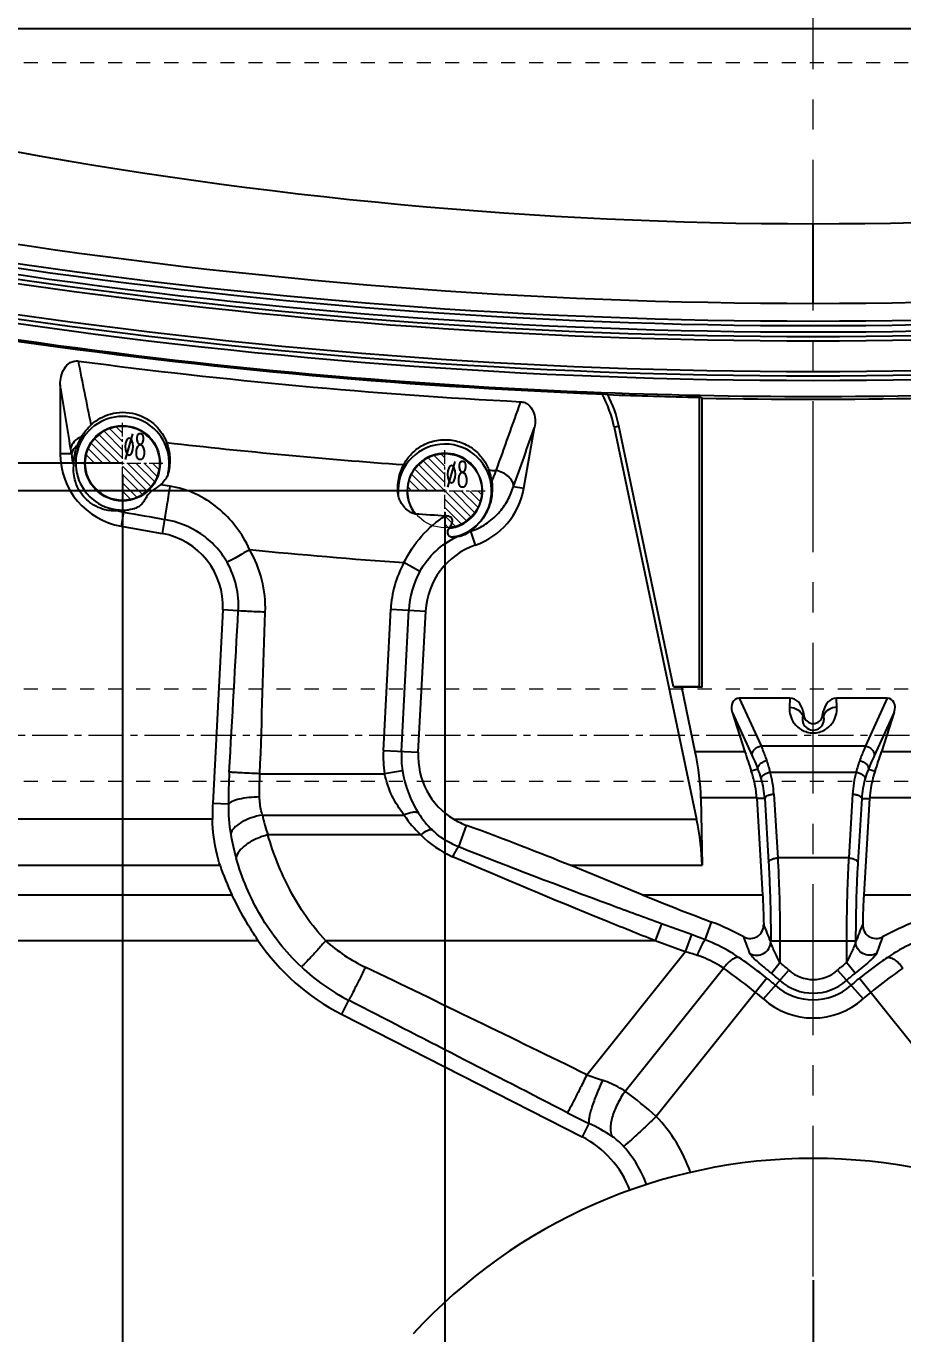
# Model space of a CAD drawing. Header units: millimetres. Extents: x -569 to 1807, y -7664 to 1724.
# Drawn here: x 197.8 to 293, y -2609.9 to -2468 of the extents above; entities that cross this region are included whole.
import ezdxf
from ezdxf.enums import TextEntityAlignment as Align

# ---------------------------------------------------------------- set-up
doc = ezdxf.new("R2010")
doc.units = ezdxf.units.MM
doc.header["$LTSCALE"] = 16.335
doc.header["$PDMODE"] = 3
doc.header["$PDSIZE"] = 0.3125
doc.linetypes.add('CENTER', pattern=[0.6, 0.375, -0.075, 0.075, -0.075])
doc.linetypes.add('HIDDEN', pattern=[0.2, 0.1, -0.1])
doc.layers.get('0').update_dxf_attribs({"linetype": 'CONTINUOUS'})
doc.layers.get('Defpoints').update_dxf_attribs({"linetype": 'CONTINUOUS'})
for name, color, linetype, lineweight in [('center', 1, 'CENTER', 9), ('cool', 153, 'HIDDEN', 9), ('epin', 13, 'CONTINUOUS', 9)]:
    doc.layers.add(name, color=color, linetype=linetype, lineweight=lineweight)
doc.layers.add('dim', color=3, linetype='CONTINUOUS')
doc.styles.get("Standard").update_dxf_attribs({"font": 'txt', "width": 0.8})
doc.styles.add('TXT05', font='txt.shx', dxfattribs={"width": 0.5, "bigfont": 'gbcbig.shx'})
doc.dimstyles.new('副本 ISO-25-1', dxfattribs={"dimtxt": 10, "dimasz": 10, "dimexe": 0, "dimexo": 0, "dimgap": 0, "dimtad": 1, "dimtxsty": 'Standard', "dimcen": 0, "dimclrd": 6, "dimclre": 6, "dimclrt": 4, "dimazin": 0, "dimtfac": 1, "dimtofl": 0, "dimtmove": 0, "dimatfit": 3, "dimfxl": 0, "dimarcsym": 0})

# ---------------------------------------------------------------- blocks, each defined once
blk = doc.blocks.new('7')
at = {"layer": 'cool', "ltscale": 0.932966}
for p, q in [((72.6, -1087.21), (493.94, -1087.21)), ((72.6, -1097.21), (493.94, -1097.21))]:
    blk.add_line(p, q, dxfattribs=at)
at = {"layer": 'cool', "color": 1, "linetype": 'CENTER', "ltscale": 0.621977}
blk.add_line((58.27, -1092.21), (508.27, -1092.21), dxfattribs=at)
blk = doc.blocks.new('epin_ejp_8')
at = {"layer": 'epin'}
h = blk.add_hatch(dxfattribs=at)
h.set_pattern_fill('_ANSI31', color=123, scale=0.2, angle=90, style=0)
h.set_pattern_definition([(135, (-263.1036, 1313.3417), (-0.4490128, -0.4490128), [])])
h.paths.add_polyline_path([(0, 4, 0.414214), (-4, 0), (0, 0)])
h.paths.add_polyline_path([(4, 0), (0, 0), (0, -4, 0.414214)])
at = {"layer": 'epin', "color": 1, "linetype": 'CENTER', "ltscale": 0.248791}
for p, q in [((0, -4.4), (0, 4.4)), ((-4.4, 0), (4.4, 0))]:
    blk.add_line(p, q, dxfattribs=at)
at = {"layer": 'epin'}
blk.add_circle((0, 0), 4, dxfattribs=at)
at = {"layer": 'epin', "color": 6, "style": 'TXT05', "width": 0.5}
blk.add_text('%%c8', height=2.8, dxfattribs=at).set_placement((1.33, 1.8), align=Align.MIDDLE)
blk = doc.blocks.new('12')
at = {"layer": 'epin'}
for p in [(-2676.62, 2094.9), (-2641.62, 2091.9)]:
    blk.add_blockref('epin_ejp_8', p, dxfattribs=at)
blk = doc.blocks.new('*D338')
at = {"layer": 'Defpoints', "color": 0}
for p in [(283.27, -2394.91), (431.72, -2482.91), (512.47, -2482.91)]:
    blk.add_point(p, dxfattribs=at)
at = {"layer": 'dim', "color": 6, "lineweight": -2}
blk.add_line((431.72, -2482.91), (519.13, -2482.91), dxfattribs=at)
at = {"layer": 'dim', "color": 4, "insert": (515.8, -2480.41), "char_height": 5, "attachment_point": 5}
blk.add_mtext('88', dxfattribs=at)
blk = doc.blocks.new('*D339')
at = {"layer": 'Defpoints', "color": 0}
for p in [(283.27, -2394.91), (399.24, -2504.91), (512.47, -2504.91)]:
    blk.add_point(p, dxfattribs=at)
at = {"layer": 'dim', "color": 6, "lineweight": -2}
blk.add_line((399.24, -2504.91), (519.8, -2504.91), dxfattribs=at)
at = {"layer": 'dim', "color": 4, "insert": (516.13, -2502.41), "char_height": 5, "attachment_point": 5}
blk.add_mtext('110', dxfattribs=at)
blk = doc.blocks.new('*D340')
at = {"layer": 'Defpoints', "color": 0}
for p in [(283.27, -2394.91), (323.27, -2518.41), (512.47, -2525)]:
    blk.add_point(p, dxfattribs=at)
at = {"layer": 'dim', "color": 6, "lineweight": -2}
for p, q in [((323.27, -2518.41), (504.47, -2518.41)), ((504.47, -2518.41), (508.47, -2525)), ((508.47, -2525), (527.8, -2525))]:
    blk.add_line(p, q, dxfattribs=at)
at = {"layer": 'dim', "color": 4, "insert": (520.13, -2522.09), "char_height": 5, "attachment_point": 5}
blk.add_mtext('123,5', dxfattribs=at)
blk = doc.blocks.new('*D341')
at = {"layer": 'Defpoints', "color": 0}
for p in [(283.27, -2394.91), (358.27, -2515.41), (512.47, -2515.41)]:
    blk.add_point(p, dxfattribs=at)
at = {"layer": 'dim', "color": 6, "lineweight": -2}
blk.add_line((358.27, -2515.41), (527.13, -2515.41), dxfattribs=at)
at = {"layer": 'dim', "color": 4, "insert": (519.8, -2512.5), "char_height": 5, "attachment_point": 5}
blk.add_mtext('120,5', dxfattribs=at)
blk = doc.blocks.new('*D342')
at = {"layer": 'Defpoints', "color": 0}
for p in [(283.27, -2394.91), (446.14, -2544.91), (512.47, -2544.91)]:
    blk.add_point(p, dxfattribs=at)
at = {"layer": 'dim', "color": 6, "lineweight": -2}
blk.add_line((446.14, -2544.91), (521.13, -2544.91), dxfattribs=at)
at = {"layer": 'dim', "color": 4, "insert": (516.8, -2542.41), "char_height": 5, "attachment_point": 5}
blk.add_mtext('150', dxfattribs=at)
blk = doc.blocks.new('*D343')
at = {"layer": 'Defpoints', "color": 0}
for p in [(283.27, -2394.91), (467.07, -2584.91, 0), (512.47, -2584.91)]:
    blk.add_point(p, dxfattribs=at)
at = {"layer": 'dim', "color": 6, "lineweight": -2}
blk.add_line((467.07, -2584.91), (521.13, -2584.91), dxfattribs=at)
at = {"layer": 'dim', "color": 4, "insert": (516.8, -2582.41), "char_height": 5, "attachment_point": 5}
blk.add_mtext('190', dxfattribs=at)
blk = doc.blocks.new('*D344')
at = {"layer": 'Defpoints', "color": 0}
for p in [(283.27, -2394.91), (283.27, -2604.08), (283.27, -2616.15)]:
    blk.add_point(p, dxfattribs=at)
at = {"layer": 'dim', "color": 6, "lineweight": -2}
blk.add_line((283.27, -2604.08), (283.27, -2618.15), dxfattribs=at)
at = {"layer": 'dim', "color": 4, "insert": (280.77, -2617.15), "char_height": 5, "attachment_point": 5, "rotation": 90}
blk.add_mtext('0', dxfattribs=at)
blk = doc.blocks.new('*D345')
at = {"layer": 'Defpoints', "color": 0}
for p in [(283.27, -2394.91), (323.27, -2520.74), (323.27, -2616.15)]:
    blk.add_point(p, dxfattribs=at)
at = {"layer": 'dim', "color": 6, "lineweight": -2}
blk.add_line((323.27, -2520.74), (323.27, -2622.15), dxfattribs=at)
at = {"layer": 'dim', "color": 4, "insert": (320.77, -2619.15), "char_height": 5, "attachment_point": 5, "rotation": 90}
blk.add_mtext('40', dxfattribs=at)
blk = doc.blocks.new('*D346')
at = {"layer": 'Defpoints', "color": 0}
for p in [(283.27, -2394.91), (358.27, -2516.61), (358.27, -2616.15)]:
    blk.add_point(p, dxfattribs=at)
at = {"layer": 'dim', "color": 6, "lineweight": -2}
blk.add_line((358.27, -2516.61), (358.27, -2622.82), dxfattribs=at)
at = {"layer": 'dim', "color": 4, "insert": (355.77, -2619.48), "char_height": 5, "attachment_point": 5, "rotation": 90}
blk.add_mtext('75', dxfattribs=at)
blk = doc.blocks.new('*D347')
at = {"layer": 'Defpoints', "color": 0}
for p in [(283.27, -2394.91), (401.27, -2505.75), (401.27, -2616.15)]:
    blk.add_point(p, dxfattribs=at)
at = {"layer": 'dim', "color": 6, "lineweight": -2}
blk.add_line((401.27, -2505.75), (401.27, -2624.15), dxfattribs=at)
at = {"layer": 'dim', "color": 4, "insert": (398.77, -2620.15), "char_height": 5, "attachment_point": 5, "rotation": 90}
blk.add_mtext('118', dxfattribs=at)
blk = doc.blocks.new('*D348')
at = {"layer": 'Defpoints', "color": 0}
for p in [(283.27, -2394.91), (430.27, -2485.43), (430.27, -2616.15)]:
    blk.add_point(p, dxfattribs=at)
at = {"layer": 'dim', "color": 6, "lineweight": -2}
blk.add_line((430.27, -2485.43), (430.27, -2625.48), dxfattribs=at)
at = {"layer": 'dim', "color": 4, "insert": (427.77, -2620.82), "char_height": 5, "attachment_point": 5, "rotation": 90}
blk.add_mtext('147', dxfattribs=at)
blk = doc.blocks.new('*D349')
at = {"layer": 'Defpoints', "color": 0}
for p in [(283.27, -2394.91), (453.27, -2421.31), (453.27, -2616.15)]:
    blk.add_point(p, dxfattribs=at)
at = {"layer": 'dim', "color": 6, "lineweight": -2}
blk.add_line((453.27, -2421.31), (453.27, -2624.82), dxfattribs=at)
at = {"layer": 'dim', "color": 4, "insert": (450.77, -2620.48), "char_height": 5, "attachment_point": 5, "rotation": 90}
blk.add_mtext('170', dxfattribs=at)
blk = doc.blocks.new('*D350')
at = {"layer": 'Defpoints', "color": 0}
for p in [(283.27, -2394.91), (448.27, -2455.31), (443.83, -2616.15)]:
    blk.add_point(p, dxfattribs=at)
at = {"layer": 'dim', "color": 6, "lineweight": -2}
for p, q in [((448.27, -2455.31), (448.27, -2608.15)), ((448.27, -2608.15), (443.83, -2612.15)), ((443.83, -2612.15), (443.83, -2625.48))]:
    blk.add_line(p, q, dxfattribs=at)
at = {"layer": 'dim', "color": 4, "insert": (441.33, -2620.82), "char_height": 5, "attachment_point": 5, "rotation": 90}
blk.add_mtext('165', dxfattribs=at)
blk = doc.blocks.new('*D351')
at = {"layer": 'Defpoints', "color": 0}
for p in [(283.27, -2394.91), (458.27, -2580.02, 0), (465.39, -2616.15)]:
    blk.add_point(p, dxfattribs=at)
at = {"layer": 'dim', "color": 6, "lineweight": -2}
for p, q in [((458.27, -2580.02), (458.27, -2608.15)), ((458.27, -2608.15), (465.39, -2612.15)), ((465.39, -2612.15), (465.39, -2625.48))]:
    blk.add_line(p, q, dxfattribs=at)
at = {"layer": 'dim', "color": 4, "insert": (462.89, -2620.82), "char_height": 5, "attachment_point": 5, "rotation": 90}
blk.add_mtext('175', dxfattribs=at)
blk = doc.blocks.new('*D373')
at = {"layer": 'Defpoints', "color": 0}
for p in [(283.27, -2394.91), (54.07, -2482.91), (134.81, -2482.91)]:
    blk.add_point(p, dxfattribs=at)
at = {"layer": 'dim', "color": 6, "lineweight": -2}
blk.add_line((134.81, -2482.91), (47.4, -2482.91), dxfattribs=at)
at = {"layer": 'dim', "color": 4, "insert": (50.73, -2480.41), "char_height": 5, "attachment_point": 5}
blk.add_mtext('88', dxfattribs=at)
blk = doc.blocks.new('*D374')
at = {"layer": 'Defpoints', "color": 0}
for p in [(283.27, -2394.91), (54.07, -2504.91), (167.29, -2504.91)]:
    blk.add_point(p, dxfattribs=at)
at = {"layer": 'dim', "color": 6, "lineweight": -2}
blk.add_line((167.29, -2504.91), (46.73, -2504.91), dxfattribs=at)
at = {"layer": 'dim', "color": 4, "insert": (50.4, -2502.41), "char_height": 5, "attachment_point": 5}
blk.add_mtext('110', dxfattribs=at)
blk = doc.blocks.new('*D375')
at = {"layer": 'Defpoints', "color": 0}
for p in [(283.27, -2394.91), (243.27, -2518.41), (54.07, -2525)]:
    blk.add_point(p, dxfattribs=at)
at = {"layer": 'dim', "color": 6, "lineweight": -2}
for p, q in [((62.07, -2518.41), (58.07, -2525)), ((243.27, -2518.41), (62.07, -2518.41)), ((58.07, -2525), (38.73, -2525))]:
    blk.add_line(p, q, dxfattribs=at)
at = {"layer": 'dim', "color": 4, "insert": (46.4, -2522.09), "char_height": 5, "attachment_point": 5}
blk.add_mtext('123,5', dxfattribs=at)
blk = doc.blocks.new('*D376')
at = {"layer": 'Defpoints', "color": 0}
for p in [(283.27, -2394.91), (54.07, -2515.41), (208.27, -2515.41)]:
    blk.add_point(p, dxfattribs=at)
at = {"layer": 'dim', "color": 6, "lineweight": -2}
blk.add_line((208.27, -2515.41), (39.4, -2515.41), dxfattribs=at)
at = {"layer": 'dim', "color": 4, "insert": (46.73, -2512.5), "char_height": 5, "attachment_point": 5}
blk.add_mtext('120,5', dxfattribs=at)
blk = doc.blocks.new('*D377')
at = {"layer": 'Defpoints', "color": 0}
for p in [(283.27, -2394.91), (54.07, -2544.91), (120.4, -2544.91)]:
    blk.add_point(p, dxfattribs=at)
at = {"layer": 'dim', "color": 6, "lineweight": -2}
blk.add_line((120.4, -2544.91), (45.4, -2544.91), dxfattribs=at)
at = {"layer": 'dim', "color": 4, "insert": (49.73, -2542.41), "char_height": 5, "attachment_point": 5}
blk.add_mtext('150', dxfattribs=at)
blk = doc.blocks.new('*D378')
at = {"layer": 'Defpoints', "color": 0}
for p in [(283.27, -2394.91), (54.07, -2584.91), (99.47, -2584.91, 0)]:
    blk.add_point(p, dxfattribs=at)
at = {"layer": 'dim', "color": 6, "lineweight": -2}
blk.add_line((99.47, -2584.91), (45.4, -2584.91), dxfattribs=at)
at = {"layer": 'dim', "color": 4, "insert": (49.73, -2582.41), "char_height": 5, "attachment_point": 5}
blk.add_mtext('190', dxfattribs=at)
blk = doc.blocks.new('*D361')
at = {"layer": 'Defpoints', "color": 0}
for p in [(283.27, -2394.91), (243.27, -2520.74), (243.27, -2616.15)]:
    blk.add_point(p, dxfattribs=at)
at = {"layer": 'dim', "color": 6, "lineweight": -2}
blk.add_line((243.27, -2520.74), (243.27, -2622.15), dxfattribs=at)
at = {"layer": 'dim', "color": 4, "insert": (240.77, -2619.15), "char_height": 5, "attachment_point": 5, "rotation": 90}
blk.add_mtext('40', dxfattribs=at)
blk = doc.blocks.new('*D362')
at = {"layer": 'Defpoints', "color": 0}
for p in [(283.27, -2394.91), (208.27, -2516.61), (208.27, -2616.15)]:
    blk.add_point(p, dxfattribs=at)
at = {"layer": 'dim', "color": 6, "lineweight": -2}
blk.add_line((208.27, -2516.61), (208.27, -2622.82), dxfattribs=at)
at = {"layer": 'dim', "color": 4, "insert": (205.77, -2619.48), "char_height": 5, "attachment_point": 5, "rotation": 90}
blk.add_mtext('75', dxfattribs=at)
blk = doc.blocks.new('*D363')
at = {"layer": 'Defpoints', "color": 0}
for p in [(283.27, -2394.91), (165.27, -2505.75), (165.27, -2616.15)]:
    blk.add_point(p, dxfattribs=at)
at = {"layer": 'dim', "color": 6, "lineweight": -2}
blk.add_line((165.27, -2505.75), (165.27, -2624.15), dxfattribs=at)
at = {"layer": 'dim', "color": 4, "insert": (162.77, -2620.15), "char_height": 5, "attachment_point": 5, "rotation": 90}
blk.add_mtext('118', dxfattribs=at)
blk = doc.blocks.new('*D364')
at = {"layer": 'Defpoints', "color": 0}
for p in [(283.27, -2394.91), (136.27, -2485.43), (136.27, -2616.15)]:
    blk.add_point(p, dxfattribs=at)
at = {"layer": 'dim', "color": 6, "lineweight": -2}
blk.add_line((136.27, -2485.43), (136.27, -2625.48), dxfattribs=at)
at = {"layer": 'dim', "color": 4, "insert": (133.77, -2620.82), "char_height": 5, "attachment_point": 5, "rotation": 90}
blk.add_mtext('147', dxfattribs=at)
blk = doc.blocks.new('*D379')
at = {"layer": 'Defpoints', "color": 0}
for p in [(283.27, -2394.91), (113.27, -2421.31), (113.27, -2616.15)]:
    blk.add_point(p, dxfattribs=at)
at = {"layer": 'dim', "color": 6, "lineweight": -2}
blk.add_line((113.27, -2421.31), (113.27, -2624.82), dxfattribs=at)
at = {"layer": 'dim', "color": 4, "insert": (110.77, -2620.48), "char_height": 5, "attachment_point": 5, "rotation": 90}
blk.add_mtext('170', dxfattribs=at)
blk = doc.blocks.new('*D380')
at = {"layer": 'Defpoints', "color": 0}
for p in [(283.27, -2394.91), (118.27, -2455.31), (122.7, -2616.15)]:
    blk.add_point(p, dxfattribs=at)
at = {"layer": 'dim', "color": 6, "lineweight": -2}
for p, q in [((118.27, -2455.31), (118.27, -2608.15)), ((118.27, -2608.15), (122.7, -2612.15)), ((122.7, -2612.15), (122.7, -2625.48))]:
    blk.add_line(p, q, dxfattribs=at)
at = {"layer": 'dim', "color": 4, "insert": (120.2, -2620.82), "char_height": 5, "attachment_point": 5, "rotation": 90}
blk.add_mtext('165', dxfattribs=at)
blk = doc.blocks.new('*D381')
at = {"layer": 'Defpoints', "color": 0}
for p in [(283.27, -2394.91), (108.27, -2580.02, 0), (101.14, -2616.15)]:
    blk.add_point(p, dxfattribs=at)
at = {"layer": 'dim', "color": 6, "lineweight": -2}
for p, q in [((108.27, -2580.02), (108.27, -2608.15)), ((108.27, -2608.15), (101.14, -2612.15)), ((101.14, -2612.15), (101.14, -2625.48))]:
    blk.add_line(p, q, dxfattribs=at)
at = {"layer": 'dim', "color": 4, "insert": (98.64, -2620.82), "char_height": 5, "attachment_point": 5, "rotation": 90}
blk.add_mtext('175', dxfattribs=at)

msp = doc.modelspace()

# ---------------------------------------------------------------- linework, layer by layer
at = {"color": 7, "linetype": 'Continuous'}
for p, q in [((397.182, -2468.242), (169.352, -2468.242)), ((283.267, -2498.058), (283.267, -2489.415)), ((201.51, -2506.888), (201.51, -2514.373)), ((260.344, -2507.889), (260.964, -2507.968)), ((271.207, -2508.348), (270.886, -2508.251)), ((270.886, -2508.251), (270.886, -2539.676)), ((271.207, -2539.721), (271.207, -2508.348)), ((251.852, -2518.131), (253.014, -2511.539)), ((261.656, -2511.484), (262.16, -2511.342)), ((261.656, -2511.484), (270.599, -2554.056)), ((268.112, -2539.676), (262.161, -2511.343)), ((202.728, -2514.373), (201.51, -2514.373)), ((250.722, -2517.931), (251.852, -2518.131)), ((208.392, -2520.716), (208.121, -2522.251)), ((208.121, -2522.251), (212.565, -2523.035)), ((212.834, -2521.504), (212.565, -2523.035)), ((246.057, -2522.799), (246.575, -2524.306)), ((240.562, -2527.149), (238.835, -2526.202)), ((219.164, -2531.332), (218.064, -2552.338)), ((220.844, -2531.42), (219.164, -2531.332)), ((236.596, -2546.584), (237.399, -2531.254)), ((237.399, -2531.254), (241.188, -2531.453)), ((238.563, -2546.687), (239.366, -2531.357)), ((240.385, -2546.782), (241.188, -2531.453)), ((270.886, -2539.676), (268.112, -2539.676)), ((268.112, -2539.676), (268.989, -2539.721)), ((271.207, -2539.721), (268.989, -2539.721)), ((270.464, -2546.745), (268.989, -2539.721)), ((270.886, -2539.676), (271.207, -2539.721)), ((280.739, -2540.921), (275.218, -2540.921)), ((275.218, -2540.921), (277.602, -2546.099)), ((280.739, -2540.921), (280.691, -2541.906)), ((291.317, -2540.921), (285.796, -2540.921)), ((285.844, -2541.906), (285.796, -2540.921)), ((291.317, -2540.921), (288.933, -2546.099)), ((274.461, -2542.42), (276.655, -2547.186)), ((274.461, -2542.42), (275.851, -2546.745)), ((282.168, -2542.374), (282.146, -2542.824)), ((282.244, -2542.806), (282.146, -2542.824)), ((282.168, -2542.374), (282.244, -2542.806)), ((284.291, -2542.806), (284.367, -2542.374)), ((284.291, -2542.806), (284.389, -2542.824)), ((284.389, -2542.824), (284.367, -2542.374)), ((292.074, -2542.42), (289.88, -2547.186)), ((292.074, -2542.42), (290.683, -2546.745)), ((277.602, -2546.099), (288.933, -2546.099)), ((236.596, -2546.584), (240.385, -2546.782)), ((275.851, -2546.745), (270.464, -2546.745)), ((296.07, -2546.745), (290.683, -2546.745)), ((223.195, -2549.109), (236.735, -2549.109)), ((238.679, -2548.79), (236.735, -2549.109)), ((277.268, -2548.604), (276.548, -2548.836)), ((278.598, -2548.927), (287.937, -2548.927)), ((289.266, -2548.604), (289.987, -2548.836)), ((277.133, -2551.745), (271.07, -2551.745)), ((271.07, -2551.745), (271.204, -2559.056)), ((277.999, -2551.82), (277.138, -2551.82)), ((277.138, -2551.82), (277.771, -2562.248)), ((277.999, -2551.82), (278.419, -2558.748)), ((278.993, -2551.32), (279.413, -2558.248)), ((287.542, -2551.32), (287.121, -2558.248)), ((288.536, -2551.82), (288.116, -2558.748)), ((288.536, -2551.82), (289.397, -2551.82)), ((289.397, -2551.82), (288.764, -2562.248)), ((295.465, -2551.745), (289.401, -2551.745)), ((219.763, -2552.427), (218.064, -2552.338)), ((218.033, -2554.056), (141.658, -2554.056)), ((223.46, -2553.609), (238.865, -2553.609)), ((244.25, -2554.056), (270.599, -2554.056)), ((244.785, -2557.062), (245.636, -2554.722)), ((240.664, -2555.748), (224.055, -2555.748)), ((179.157, -2559.056), (218.864, -2559.056)), ((264.685, -2562.248), (256.865, -2559.056)), ((256.865, -2559.056), (271.204, -2559.056)), ((287.121, -2558.248), (279.413, -2558.248)), ((179.157, -2562.248), (220.154, -2562.248)), ((264.685, -2562.248), (277.771, -2562.248)), ((288.764, -2562.248), (301.849, -2562.248)), ((266.797, -2565.397), (266.123, -2567.248)), ((270.049, -2566.581), (266.797, -2565.397)), ((271.539, -2567.141), (272.242, -2565.211)), ((223.011, -2567.248), (142.378, -2567.248)), ((266.123, -2567.248), (230.335, -2567.248)), ((269.375, -2568.432), (266.123, -2567.248)), ((270.049, -2566.581), (269.375, -2568.432)), ((278.658, -2567.248), (287.876, -2567.248)), ((278.658, -2567.248), (278.658, -2567.37)), ((279.653, -2567.248), (279.653, -2569.616)), ((286.882, -2567.248), (286.882, -2569.616)), ((287.876, -2567.248), (287.876, -2567.37)), ((258.682, -2581.785), (269.375, -2568.432)), ((262.843, -2583.562), (273.532, -2570.215)), ((277.854, -2573.56), (280.634, -2570.451)), ((278.724, -2570.764), (279.653, -2569.616)), ((285.9, -2570.451), (288.681, -2573.56)), ((287.811, -2570.764), (286.882, -2569.616)), ((278.248, -2571.311), (266.219, -2586.32)), ((288.286, -2571.311), (300.316, -2586.32)), ((232.812, -2573.698), (232.042, -2575.211)), ((232.042, -2575.211), (258.169, -2588.524)), ((258.914, -2587.063), (258.169, -2588.524))]:
    msp.add_line(p, q, dxfattribs=at)
msp.add_circle((208.267, -2515.413), 4.084, dxfattribs=at)
for centre, radius, start, end in [((283.568, -2003.316), 486.099, 259.39446, 269.9645), ((282.966, -2003.316), 486.099, 270.0355, 280.60553), ((283.482, -1911.113), 586.945, 261.060857, 269.97903), ((283.052, -1911.111), 586.947, 270.020984, 278.939122), ((283.267, -1899.703), 600.768, 261.250993, 278.749004), ((283.267, -1899.703), 600.271, 261.250993, 278.749004), ((283.267, -1899.703), 602.422, 261.250993, 278.749003), ((283.267, -1899.703), 601.957, 261.250993, 278.749004), ((283.267, -1899.703), 601.46, 261.250993, 278.749004), ((283.267, -1899.703), 606.713, 261.250993, 278.749004), ((283.267, -1899.703), 606.216, 261.250993, 278.749004), ((283.267, -1899.703), 605.751, 261.250993, 278.749004), ((283.27, -1899.678), 608.642, 261.251128, 267.686315), ((283.27, -1899.678), 608.484, 261.251138, 267.685624), ((283.267, -1899.703), 609.859, 262.483197, 267.016367), ((-2802.062, -3001.451), 3044.017, 9.218724, 9.350325), ((283.267, -1899.703), 608.459, 267.685756, 272.314241), ((283.267, -1899.703), 608.617, 267.686447, 267.841432), ((248.475, -2514.262), 13.472, 11.90279, 28.2353), ((248.987, -2514.117), 13.464, 11.89, 27.17515), ((283.267, -1899.703), 608.673, 267.900067, 268.834482), ((283.267, -1899.703), 608.765, 268.864859, 271.135137), ((208.267, -2515.413), 5.08, 347.84093, 285.31972), ((171.268, -2518.893), 31.783, 8.17705, 9.24329), ((208.672, -2515.471), 5.674, 148.3177, 159.59073), ((283.267, -1899.703), 617.466, 263.471573, 265.870258), ((243.267, -2518.413), 5.08, 279.10889, 184.46412), ((209.51, -2514.373), 8, 180, 260), ((210.297, -2513.655), 7.603, 185.41437, 195.54197), ((243.267, -2518.413), 4.084, 276.55619, 217.29306), ((242.896, -2518.099), 5.518, 7.58384, 20.52267), ((283.267, -1899.703), 617.466, 266.731612, 266.804634), ((243.973, -2516.741), 8, 288.98157, 350), ((209.57, -2514.105), 6.716, 254.60207, 259.89752), ((533.818, -698.127), 1851.414, 259.876442, 260.016071), ((283.267, -1899.703), 622.687, 266.017315, 266.323671), ((211.175, -2530.913), 8, 357, 80), ((249.021, -2532.566), 10.207, 106.8848, 107.53094), ((211.202, -2531.112), 12.578, 357.89791, 30.18505), ((283.267, -1899.703), 628.073, 264.408871, 265.943292), ((249.177, -2531.871), 8, 108.98157, 177), ((211.171, -2530.879), 9.688, 356.79694, 29.14547), ((249.177, -2531.871), 11.794, 151.27032, 177), ((249.177, -2531.871), 9.825, 151.2702, 177), ((283.267, -2542.626), 1.039, 190, 350), ((248.374, -2547.201), 11.794, 177, 189.30932), ((248.374, -2547.201), 9.825, 177, 189.30943), ((248.374, -2547.201), 8, 177, 238.97172), ((267.319, -2551.692), 11.613, 13.77497, 20.2384), ((299.216, -2551.692), 11.613, 159.7616, 166.22503), ((287.558, -2552.693), 67.796, 176.82162, 179.77502), ((250.965, -2546.784), 12.449, 189.27439, 212.09437), ((269.202, -2551.979), 8.744, 15.56848, 22.70337), ((267.226, -2552.034), 11.789, 3.47209, 15.28192), ((299.309, -2552.034), 11.789, 164.71808, 176.52791), ((297.333, -2551.979), 8.744, 157.29663, 164.43152), ((267.23, -2552.534), 10.792, 3.79299, 15.59636), ((299.305, -2552.534), 10.792, 164.40364, 176.20701), ((243.029, -2553.646), 25, 177, 180.93931), ((237.82, -2552.636), 18.058, 179.33579, 189.6561), ((248.416, -2548.388), 9.437, 212.06662, 226.34585), ((241.823, -2549.658), 18.783, 192.14241, 198.92058), ((248.424, -2547.397), 11.4, 213.01679, 227.10233), ((248.475, -2547.037), 8.192, 238.95512, 249.72631), ((243.512, -2551.666), 23.833, 189.66113, 196.02114), ((248.463, -2548.1), 10.923, 224.44094, 246.52275), ((262.285, -2591.423), 28.04, 61.35425, 69.20139), ((183.214, -2604.233), 102.316, 21.11795, 22.27502), ((384.828, -2604.833), 103.938, 157.73401, 158.87302), ((304.25, -2591.424), 28.041, 110.79874, 118.64562), ((243.029, -2553.646), 24.203, 214.19472, 243), ((242.809, -2553.207), 18.782, 228.38133, 244.20677), ((244.591, -2636.543), 74.449, 68.77955, 70.00457), ((187.363, -2600.187), 94.455, 19.51994, 20.68971), ((379.037, -2600.142), 94.314, 159.30706, 160.47865), ((253.666, -2621.164), 55.023, 72.00028, 73.41055), ((243.075, -2553.71), 22.469, 226.78028, 242.82217), ((-1502.758, -6181.364), 4007.448, 63.925368, 64.307481), ((263.267, -2589.868), 26.051, 48.18968, 51.02431), ((283.267, -2567.507), 3.949, 228.18969, 311.81031), ((303.267, -2589.868), 26.051, 128.97569, 131.81032), ((263.267, -2589.868), 23.849, 48.18969, 51.08524), ((263.267, -2589.868), 24.573, 48.18969, 51.02431), ((283.267, -2567.507), 5.427, 228.18969, 311.81031), ((303.267, -2589.868), 24.573, 128.97569, 131.81031), ((303.267, -2589.868), 23.849, 128.91476, 131.81031), ((263.267, -2589.868), 21.879, 48.18969, 51.08524), ((283.267, -2567.507), 6.151, 228.18969, 311.81031), ((303.267, -2589.868), 21.879, 128.91476, 131.81031), ((283.267, -2567.507), 8.121, 228.18969, 311.81031), ((274.658, -2539.116), 45.562, 249.47229, 251.76166), ((239.596, -2615.452), 39.464, 47.57688, 53.90893), ((295.937, -2509.188), 86.227, 242.84302, 244.57263), ((251.293, -2603.565), 18.176, 56.10816, 65.21221), ((253.267, -2598.144), 10.797, 20.7544, 63), ((253.085, -2598.201), 12.904, 20.40921, 42.03663), ((283.267, -2649.913), 59.05, 42.64018, 137.35982)]:
    msp.add_arc(centre, radius, start, end, dxfattribs=at)
for centre, major_axis, ratio, start_param, end_param in [((275.446, -2542.199), (-0.556, 1.207), 0.7525175, -0.3335311, 1.4114024), ((280.703, -2542.838), (0.094, 1.915), 0.7824327, -1.2882025, 0.038246), ((285.832, -2542.838), (-0.094, 1.915), 0.7824327, -0.038246, 1.2882025), ((291.089, -2542.199), (0.556, 1.207), 0.7525175, -1.4114024, 0.3335311), ((267.144, -2546.745), (-2.341, 9.973), 0.3164111, -2.1685227, -1.6449239), ((276.955, -2546.745), (-3.25, 9.995), 0.0999545, 1.5383099, 1.7489165), ((289.579, -2546.745), (3.25, 9.995), 0.0999545, -1.7489164, -1.5383099), ((267.267, -2552.421), (0, 9.907), 0.9981572, -1.510077, -1.5025297), ((299.267, -2552.421), (0, 9.907), 0.9981572, 1.5025298, 1.5100771), ((238.663, -2554.056), (27.948, -9.865), 0.0586904, 0.8824234, 1.3393814), ((267.279, -2554.056), (-2.341, 9.973), 0.3164111, -2.1685227, -1.6449239), ((243.029, -2551.042), (0, 25.58), 0.9948046, -4.3937308, -4.25892), ((282.887, -2567.248), (27.948, -9.865), 0.0586904, -2.2591692, -1.9407712)]:
    msp.add_ellipse(centre, major_axis=major_axis, ratio=ratio, start_param=start_param, end_param=end_param, dxfattribs=at)
for points, knots in [([(201.51, -2506.888), (201.509, -2506.583), (201.573, -2505.971), (201.898, -2505.106), (202.443, -2504.523), (203.024, -2504.307), (203.336, -2504.302), (203.487, -2504.322)], [0, 0, 0, 0, 0.2501202, 0.5000346, 0.7491277, 0.8745351, 1, 1, 1, 1]), ([(204.877, -2511.238), (204.64, -2510.086), (204.168, -2507.782), (203.718, -2505.474), (203.487, -2504.322)], [0, 0, 0, 0, 0.5001094, 1, 1, 1, 1]), ([(251.524, -2508.736), (251.673, -2508.744), (251.971, -2508.807), (252.491, -2509.114), (252.924, -2509.76), (253.104, -2510.645), (253.065, -2511.246), (253.014, -2511.539)], [0, 0, 0, 0, 0.1254636, 0.2509503, 0.5000093, 0.7498949, 1, 1, 1, 1]), ([(204.877, -2511.238), (205.456, -2510.699), (206.991, -2509.826), (209.665, -2509.813), (211.914, -2511.105), (212.806, -2512.481), (213.064, -2513.165)], [0, 0, 0, 0, 0.2414103, 0.5169199, 0.7769164, 1, 1, 1, 1]), ([(203.843, -2512.491), (203.918, -2512.369), (204.22, -2511.918), (204.585, -2511.51), (204.877, -2511.238)], [0, 0, 0, 0, 0.2644021, 1, 1, 1, 1]), ([(203.843, -2512.491), (203.542, -2512.629), (203.021, -2512.965), (202.689, -2513.518), (202.638, -2513.788)], [0, 0, 0, 0, 0.5461264, 1, 1, 1, 1]), ([(203.354, -2513.493), (203.272, -2513.554), (202.998, -2513.79), (202.782, -2514.117), (202.728, -2514.373)], [0, 0, 0, 0, 0.2808516, 1, 1, 1, 1]), ([(202.972, -2515.693), (202.979, -2515.62), (202.982, -2515.457), (203, -2515.1), (203.05, -2514.621), (203.169, -2514.048), (203.286, -2513.675), (203.354, -2513.493)], [0, 0, 0, 0, 0.0971121, 0.218649, 0.4776225, 0.7399676, 1, 1, 1, 1]), ([(213.064, -2513.165), (213.253, -2513.668), (213.495, -2514.781), (213.383, -2515.919), (213.233, -2516.483)], [0, 0, 0, 0, 0.4798371, 1, 1, 1, 1]), ([(238.8, -2515.566), (238.999, -2515.19), (239.514, -2514.457), (240.593, -2513.551), (242.005, -2512.933), (243.635, -2512.772), (245.229, -2513.143), (246.548, -2513.938), (247.5, -2514.974), (247.915, -2515.767), (248.064, -2516.165)], [0, 0, 0, 0, 0.1094689, 0.2278415, 0.3585514, 0.5003089, 0.6419566, 0.7724433, 0.8906456, 1, 1, 1, 1]), ([(207.787, -2520.579), (207.312, -2520.616), (206.127, -2520.515), (204.638, -2519.736), (203.625, -2518.553), (203.028, -2517.254), (202.922, -2516.262), (202.972, -2515.693)], [0, 0, 0, 0, 0.1843598, 0.4518764, 0.6257441, 0.7788049, 1, 1, 1, 1]), ([(213.233, -2516.483), (213.201, -2516.604), (213.022, -2517.089), (212.683, -2517.509), (212.379, -2517.755)], [0, 0, 0, 0, 0.2428888, 1, 1, 1, 1]), ([(238.203, -2518.808), (238.13, -2518.232), (238.171, -2517.099), (238.551, -2516.036), (238.8, -2515.566)], [0, 0, 0, 0, 0.5219471, 1, 1, 1, 1]), ([(248.365, -2517.371), (248.416, -2517.274), (248.602, -2516.897), (248.753, -2516.504), (248.848, -2516.209)], [0, 0, 0, 0, 0.2607526, 1, 1, 1, 1]), ([(250.722, -2517.931), (250.721, -2517.742), (250.601, -2517.333), (250.18, -2516.82), (249.575, -2516.42), (249.098, -2516.258), (248.849, -2516.209)], [0, 0, 0, 0, 0.2089918, 0.4506757, 0.7203122, 1, 1, 1, 1]), ([(212.379, -2517.755), (212.252, -2517.858), (211.989, -2518.059), (211.568, -2518.325), (211.174, -2518.644), (210.877, -2519.05), (210.655, -2519.481), (210.372, -2519.854), (210.021, -2520.142), (209.749, -2520.267), (209.609, -2520.312)], [0, 0, 0, 0, 0.1279537, 0.2586883, 0.3901302, 0.5211998, 0.6483528, 0.7690391, 0.8848401, 1, 1, 1, 1]), ([(213.402, -2517.912), (213.287, -2518.668), (213.127, -2519.715), (212.933, -2520.912), (212.863, -2521.354), (212.834, -2521.504)], [0, 0, 0, 0, 0.630592, 0.8739461, 1, 1, 1, 1]), ([(222.075, -2524.788), (221.671, -2523.913), (220.684, -2522.247), (218.679, -2520.151), (216.217, -2518.613), (214.353, -2518.057), (213.402, -2517.912)], [0, 0, 0, 0, 0.2511743, 0.5003159, 0.7492482, 1, 1, 1, 1]), ([(246.057, -2522.799), (246.645, -2522.611), (247.76, -2522.077), (249.134, -2520.894), (250.133, -2519.481), (250.564, -2518.445), (250.721, -2517.931)], [0, 0, 0, 0, 0.2647384, 0.5226955, 0.7694497, 1, 1, 1, 1]), ([(248.365, -2517.371), (248.427, -2517.834), (248.445, -2518.837), (248.132, -2520.081), (247.653, -2521.039), (247.187, -2521.702), (246.656, -2522.266), (246.266, -2522.581), (246.079, -2522.727)], [0, 0, 0, 0, 0.2296398, 0.4873804, 0.6209518, 0.754144, 0.8837062, 1, 1, 1, 1]), ([(240.019, -2520.887), (239.891, -2520.878), (239.643, -2520.796), (239.208, -2520.54), (238.592, -2519.956), (238.261, -2519.271), (238.203, -2518.808)], [0, 0, 0, 0, 0.1320446, 0.2629002, 0.518997, 1, 1, 1, 1]), ([(208.429, -2520.549), (208.31, -2520.559), (208.096, -2520.572), (207.881, -2520.572), (207.787, -2520.579)], [0, 0, 0, 0, 0.5582443, 1, 1, 1, 1]), ([(208.429, -2520.549), (208.425, -2520.567), (208.414, -2520.623), (208.402, -2520.679), (208.392, -2520.716)], [0, 0, 0, 0, 0.3226218, 1, 1, 1, 1]), ([(209.609, -2520.312), (209.513, -2520.343), (209.127, -2520.456), (208.728, -2520.525), (208.429, -2520.549)], [0, 0, 0, 0, 0.2529551, 1, 1, 1, 1]), ([(219.633, -2526.16), (219.287, -2525.54), (218.436, -2524.387), (216.265, -2522.554), (214.222, -2521.75), (212.834, -2521.504)], [0, 0, 0, 0, 0.251467, 0.5010116, 1, 1, 1, 1]), ([(238.835, -2526.202), (239.337, -2525.163), (240.613, -2523.224), (242.379, -2521.713), (243.341, -2521.109)], [0, 0, 0, 0, 0.5041332, 1, 1, 1, 1]), ([(243.734, -2522.47), (243.826, -2522.337), (243.959, -2522.132), (244.083, -2521.832), (244.126, -2521.584), (244.025, -2521.346), (243.819, -2521.201), (243.583, -2521.135), (243.421, -2521.114), (243.341, -2521.109)], [0, 0, 0, 0, 0.2492156, 0.3745468, 0.4998046, 0.6248575, 0.7494795, 0.8753614, 1, 1, 1, 1]), ([(240.562, -2527.149), (241.012, -2526.329), (242.181, -2524.844), (243.74, -2523.789), (244.564, -2523.386)], [0, 0, 0, 0, 0.504672, 1, 1, 1, 1]), ([(244.071, -2523.428), (243.987, -2523.434), (243.801, -2523.407), (243.61, -2523.165), (243.559, -2522.82), (243.657, -2522.579), (243.734, -2522.47)], [0, 0, 0, 0, 0.2015561, 0.4120244, 0.6835894, 1, 1, 1, 1]), ([(244.564, -2523.386), (244.491, -2523.388), (244.328, -2523.409), (244.163, -2523.422), (244.071, -2523.428)], [0, 0, 0, 0, 0.4416322, 1, 1, 1, 1]), ([(245.947, -2522.833), (245.734, -2523.026), (245.286, -2523.295), (244.781, -2523.38), (244.564, -2523.386)], [0, 0, 0, 0, 0.569752, 1, 1, 1, 1]), ([(246.079, -2522.727), (246.066, -2522.737), (246.022, -2522.772), (245.977, -2522.807), (245.947, -2522.833)], [0, 0, 0, 0, 0.2909247, 1, 1, 1, 1]), ([(246.057, -2522.799), (246.059, -2522.794), (246.069, -2522.771), (246.076, -2522.746), (246.079, -2522.727)], [0, 0, 0, 0, 0.218183, 1, 1, 1, 1]), ([(222.075, -2524.788), (221.795, -2524.951), (221.267, -2525.256), (220.554, -2525.664), (220.02, -2525.958), (219.736, -2526.114), (219.633, -2526.16)], [0, 0, 0, 0, 0.3472672, 0.6526474, 0.8793173, 1, 1, 1, 1]), ([(223.772, -2531.573), (223.433, -2531.561), (222.795, -2531.536), (221.937, -2531.498), (221.3, -2531.458), (220.961, -2531.437), (220.844, -2531.42)], [0, 0, 0, 0, 0.347264, 0.6526414, 0.87931, 1, 1, 1, 1]), ([(280.691, -2541.906), (280.676, -2542.2), (280.747, -2542.814), (281.176, -2543.698), (282.019, -2544.464), (283.267, -2544.805), (284.515, -2544.465), (285.358, -2543.698), (285.788, -2542.814), (285.858, -2542.2), (285.844, -2541.906)], [0, 0, 0, 0, 0.1048985, 0.2160251, 0.3438261, 0.4999217, 0.6560921, 0.7839398, 0.8950865, 1, 1, 1, 1]), ([(280.691, -2541.906), (281.011, -2541.912), (281.622, -2542.067), (282.061, -2542.556), (282.146, -2542.824)], [0, 0, 0, 0, 0.5333086, 1, 1, 1, 1]), ([(285.844, -2541.906), (285.524, -2541.912), (284.912, -2542.067), (284.474, -2542.556), (284.389, -2542.824)], [0, 0, 0, 0, 0.5333086, 1, 1, 1, 1]), ([(282.146, -2542.824), (282.08, -2543.031), (282.071, -2543.401), (282.276, -2543.875), (282.658, -2544.273), (283.317, -2544.458), (284.066, -2544.181), (284.362, -2543.703), (284.418, -2543.43)], [0, 0, 0, 0, 0.1723275, 0.2749349, 0.4036136, 0.5964875, 0.7792773, 1, 1, 1, 1]), ([(284.418, -2543.43), (284.43, -2543.377), (284.458, -2543.175), (284.434, -2542.966), (284.389, -2542.824)], [0, 0, 0, 0, 0.2652161, 1, 1, 1, 1]), ([(276.655, -2547.186), (276.63, -2547.075), (276.651, -2546.82), (276.855, -2546.483), (277.187, -2546.223), (277.46, -2546.124), (277.602, -2546.099)], [0, 0, 0, 0, 0.2159421, 0.4599288, 0.7277332, 1, 1, 1, 1]), ([(277.602, -2546.099), (277.651, -2546.219), (277.864, -2546.741), (278.065, -2547.268), (278.215, -2547.674)], [0, 0, 0, 0, 0.2306828, 1, 1, 1, 1]), ([(288.933, -2546.099), (288.883, -2546.219), (288.671, -2546.741), (288.47, -2547.268), (288.32, -2547.674)], [0, 0, 0, 0, 0.2306835, 1, 1, 1, 1]), ([(288.933, -2546.099), (289.074, -2546.124), (289.348, -2546.223), (289.679, -2546.483), (289.884, -2546.82), (289.905, -2547.075), (289.88, -2547.186)], [0, 0, 0, 0, 0.2722668, 0.5400712, 0.7840579, 1, 1, 1, 1]), ([(276.655, -2547.186), (276.705, -2547.294), (276.917, -2547.763), (277.118, -2548.238), (277.268, -2548.604)], [0, 0, 0, 0, 0.2311178, 1, 1, 1, 1]), ([(277.268, -2548.604), (277.253, -2548.515), (277.311, -2548.236), (277.66, -2547.887), (278.015, -2547.724), (278.215, -2547.674)], [0, 0, 0, 0, 0.1916371, 0.564221, 1, 1, 1, 1]), ([(288.32, -2547.674), (288.454, -2547.708), (288.866, -2547.86), (289.321, -2548.289), (289.266, -2548.604)], [0, 0, 0, 0, 0.3027954, 1, 1, 1, 1]), ([(289.88, -2547.186), (289.83, -2547.294), (289.618, -2547.763), (289.417, -2548.238), (289.266, -2548.604)], [0, 0, 0, 0, 0.2311185, 1, 1, 1, 1]), ([(223.195, -2549.109), (222.81, -2549.095), (222.085, -2549.066), (221.109, -2549.022), (220.385, -2548.977), (220, -2548.954), (219.867, -2548.934)], [0, 0, 0, 0, 0.3472672, 0.6526474, 0.8793173, 1, 1, 1, 1]), ([(223.153, -2551.636), (223.149, -2551.429), (223.14, -2550.587), (223.164, -2549.744), (223.195, -2549.109)], [0, 0, 0, 0, 0.2455546, 1, 1, 1, 1]), ([(238.865, -2553.609), (238.358, -2552.971), (237.45, -2551.55), (236.903, -2549.949), (236.735, -2549.109)], [0, 0, 0, 0, 0.4873984, 1, 1, 1, 1]), ([(277.133, -2551.745), (277.117, -2551.51), (277.02, -2550.524), (276.794, -2549.549), (276.548, -2548.836)], [0, 0, 0, 0, 0.2379196, 1, 1, 1, 1]), ([(277.625, -2549.632), (277.623, -2549.559), (277.696, -2549.39), (277.916, -2549.193), (278.228, -2549.027), (278.47, -2548.953), (278.598, -2548.927)], [0, 0, 0, 0, 0.1727231, 0.4053049, 0.6910957, 1, 1, 1, 1]), ([(287.937, -2548.927), (288.065, -2548.953), (288.307, -2549.027), (288.618, -2549.193), (288.838, -2549.39), (288.912, -2549.559), (288.91, -2549.632)], [0, 0, 0, 0, 0.3089043, 0.5946951, 0.8272769, 1, 1, 1, 1]), ([(289.987, -2548.836), (289.902, -2549.08), (289.612, -2550.028), (289.451, -2551.014), (289.401, -2551.745)], [0, 0, 0, 0, 0.2608479, 1, 1, 1, 1]), ([(223.153, -2551.636), (222.762, -2551.642), (222.021, -2551.685), (221.022, -2551.841), (220.327, -2552.041), (219.937, -2552.251), (219.805, -2552.366), (219.763, -2552.427)], [0, 0, 0, 0, 0.3313042, 0.6265053, 0.8546959, 0.9377622, 1, 1, 1, 1]), ([(223.46, -2553.609), (223.414, -2553.454), (223.245, -2552.81), (223.164, -2552.142), (223.153, -2551.636)], [0, 0, 0, 0, 0.241331, 1, 1, 1, 1]), ([(277.999, -2551.82), (278.026, -2551.667), (278.279, -2551.476), (278.638, -2551.358), (278.872, -2551.325), (278.993, -2551.32)], [0, 0, 0, 0, 0.4012997, 0.6867389, 1, 1, 1, 1]), ([(287.542, -2551.32), (287.663, -2551.325), (287.897, -2551.358), (288.255, -2551.476), (288.508, -2551.667), (288.536, -2551.82)], [0, 0, 0, 0, 0.3132611, 0.5987003, 1, 1, 1, 1]), ([(240.419, -2553.398), (240.338, -2553.346), (240.119, -2553.285), (239.577, -2553.311), (239.152, -2553.469), (238.865, -2553.609)], [0, 0, 0, 0, 0.1782159, 0.406811, 1, 1, 1, 1]), ([(218.864, -2559.056), (218.739, -2558.676), (218.272, -2557.048), (218.054, -2555.349), (218.033, -2554.056)], [0, 0, 0, 0, 0.2361518, 1, 1, 1, 1]), ([(223.46, -2553.609), (223.041, -2553.676), (222.243, -2553.874), (221.19, -2554.344), (220.403, -2554.919), (220.071, -2555.424), (220.018, -2555.665)], [0, 0, 0, 0, 0.3048696, 0.587593, 0.822591, 1, 1, 1, 1]), ([(224.055, -2555.748), (223.619, -2555.86), (222.793, -2556.15), (221.864, -2556.666), (221.263, -2557.153), (220.85, -2557.594), (220.635, -2557.987), (220.605, -2558.243)], [0, 0, 0, 0, 0.3044182, 0.5891271, 0.714714, 0.8256275, 1, 1, 1, 1]), ([(230.335, -2567.248), (228.79, -2565.59), (226.259, -2561.92), (224.646, -2557.796), (224.055, -2555.748)], [0, 0, 0, 0, 0.5152422, 1, 1, 1, 1]), ([(241.901, -2555.216), (241.826, -2555.195), (241.638, -2555.202), (241.202, -2555.352), (240.881, -2555.573), (240.664, -2555.748)], [0, 0, 0, 0, 0.1693207, 0.3946132, 1, 1, 1, 1]), ([(244.785, -2557.062), (244.511, -2556.952), (243.469, -2556.475), (242.517, -2555.803), (241.901, -2555.216)], [0, 0, 0, 0, 0.2573604, 1, 1, 1, 1]), ([(244.785, -2557.062), (244.734, -2557.088), (244.631, -2557.201), (244.476, -2557.423), (244.295, -2557.741), (244.174, -2557.985), (244.111, -2558.119)], [0, 0, 0, 0, 0.1342619, 0.3532214, 0.6477619, 1, 1, 1, 1]), ([(266.797, -2565.397), (264.947, -2564.724), (257.582, -2562.019), (250.249, -2559.227), (244.785, -2557.062)], [0, 0, 0, 0, 0.250879, 1, 1, 1, 1]), ([(227.688, -2570.084), (225.966, -2568.465), (223.043, -2564.763), (221.234, -2560.432), (220.605, -2558.243)], [0, 0, 0, 0, 0.5093072, 1, 1, 1, 1]), ([(266.123, -2567.248), (264.271, -2566.51), (256.901, -2563.545), (249.569, -2560.487), (244.111, -2558.119)], [0, 0, 0, 0, 0.2510272, 1, 1, 1, 1]), ([(278.419, -2558.748), (278.447, -2558.595), (278.7, -2558.404), (279.058, -2558.287), (279.292, -2558.254), (279.413, -2558.248)], [0, 0, 0, 0, 0.401299, 0.6867386, 1, 1, 1, 1]), ([(278.419, -2558.748), (278.459, -2559.412), (278.604, -2562.243), (278.658, -2565.079), (278.658, -2567.248)], [0, 0, 0, 0, 0.234657, 1, 1, 1, 1]), ([(279.413, -2558.248), (279.454, -2558.951), (279.599, -2561.949), (279.653, -2564.951), (279.653, -2567.248)], [0, 0, 0, 0, 0.2346511, 1, 1, 1, 1]), ([(287.121, -2558.248), (287.081, -2558.951), (286.936, -2561.949), (286.882, -2564.951), (286.882, -2567.248)], [0, 0, 0, 0, 0.2346567, 1, 1, 1, 1]), ([(287.121, -2558.248), (287.242, -2558.254), (287.476, -2558.287), (287.835, -2558.404), (288.088, -2558.595), (288.116, -2558.748)], [0, 0, 0, 0, 0.3132613, 0.5987007, 1, 1, 1, 1]), ([(288.116, -2558.748), (288.075, -2559.412), (287.93, -2562.243), (287.876, -2565.079), (287.876, -2567.248)], [0, 0, 0, 0, 0.2346626, 1, 1, 1, 1]), ([(223.011, -2567.248), (222.731, -2566.837), (221.686, -2565.225), (220.775, -2563.529), (220.154, -2562.248)], [0, 0, 0, 0, 0.2587005, 1, 1, 1, 1]), ([(277.771, -2562.248), (277.786, -2562.501), (277.844, -2563.568), (277.879, -2564.635), (277.894, -2565.45)], [0, 0, 0, 0, 0.2371928, 1, 1, 1, 1]), ([(288.764, -2562.248), (288.748, -2562.501), (288.69, -2563.568), (288.656, -2564.635), (288.64, -2565.45)], [0, 0, 0, 0, 0.2371928, 1, 1, 1, 1]), ([(275.727, -2566.815), (275.953, -2566.939), (276.48, -2567.072), (277.256, -2566.835), (277.791, -2566.23), (277.899, -2565.705), (277.894, -2565.45)], [0, 0, 0, 0, 0.25068, 0.5010647, 0.7512947, 1, 1, 1, 1]), ([(288.64, -2565.45), (288.635, -2565.705), (288.743, -2566.23), (289.279, -2566.835), (290.055, -2567.072), (290.581, -2566.939), (290.807, -2566.815)], [0, 0, 0, 0, 0.2486624, 0.4988584, 0.7492795, 1, 1, 1, 1]), ([(230.335, -2567.248), (230.036, -2567.584), (229.472, -2568.212), (228.703, -2569.049), (228.165, -2569.621), (227.848, -2569.938), (227.734, -2570.046), (227.688, -2570.084)], [0, 0, 0, 0, 0.3472221, 0.6525611, 0.8792104, 0.9540641, 1, 1, 1, 1]), ([(271.539, -2567.141), (271.513, -2567.16), (271.458, -2567.221), (271.329, -2567.404), (271.145, -2567.744), (270.908, -2568.248), (270.749, -2568.63), (270.668, -2568.835)], [0, 0, 0, 0, 0.050049, 0.1264891, 0.3520705, 0.6547964, 1, 1, 1, 1]), ([(275.191, -2569.051), (274.917, -2568.864), (273.758, -2568.122), (272.512, -2567.517), (271.539, -2567.141)], [0, 0, 0, 0, 0.2415999, 1, 1, 1, 1]), ([(276.39, -2568.626), (276.612, -2568.751), (277.135, -2568.885), (277.91, -2568.68), (278.493, -2568.134), (278.651, -2567.621), (278.658, -2567.37)], [0, 0, 0, 0, 0.2493485, 0.5021304, 0.7535094, 1, 1, 1, 1]), ([(279.653, -2569.616), (279.553, -2569.414), (279.356, -2569.015), (279.073, -2568.429), (278.855, -2567.956), (278.72, -2567.607), (278.67, -2567.445), (278.658, -2567.37)], [0, 0, 0, 0, 0.2740786, 0.5424657, 0.794704, 0.9071484, 1, 1, 1, 1]), ([(287.876, -2567.37), (287.865, -2567.445), (287.815, -2567.607), (287.679, -2567.956), (287.462, -2568.429), (287.178, -2569.015), (286.981, -2569.414), (286.882, -2569.616)], [0, 0, 0, 0, 0.0928285, 0.2052907, 0.4575397, 0.7259184, 1, 1, 1, 1]), ([(290.144, -2568.626), (289.923, -2568.751), (289.399, -2568.885), (288.625, -2568.68), (288.041, -2568.134), (287.883, -2567.621), (287.876, -2567.37)], [0, 0, 0, 0, 0.2493485, 0.5021304, 0.7535094, 1, 1, 1, 1]), ([(294.996, -2567.141), (294.666, -2567.269), (293.397, -2567.801), (292.187, -2568.475), (291.343, -2569.051)], [0, 0, 0, 0, 0.2571697, 1, 1, 1, 1]), ([(273.532, -2570.215), (273.32, -2570.073), (272.418, -2569.513), (271.435, -2569.084), (270.668, -2568.835)], [0, 0, 0, 0, 0.2402375, 1, 1, 1, 1]), ([(275.191, -2569.051), (275.073, -2569.029), (274.781, -2569.083), (274.363, -2569.325), (273.926, -2569.712), (273.659, -2570.036), (273.532, -2570.215)], [0, 0, 0, 0, 0.1719653, 0.4029674, 0.6865165, 1, 1, 1, 1]), ([(278.248, -2571.311), (277.995, -2571.107), (277, -2570.322), (275.97, -2569.582), (275.191, -2569.051)], [0, 0, 0, 0, 0.2568633, 1, 1, 1, 1]), ([(278.724, -2570.764), (278.457, -2570.548), (277.947, -2570.133), (277.339, -2569.625), (276.918, -2569.248), (276.673, -2569.011), (276.497, -2568.812), (276.411, -2568.684), (276.39, -2568.626)], [0, 0, 0, 0, 0.3241278, 0.6204594, 0.7484065, 0.8570473, 0.9420252, 1, 1, 1, 1]), ([(290.144, -2568.626), (290.124, -2568.684), (290.037, -2568.812), (289.861, -2569.011), (289.616, -2569.248), (289.196, -2569.625), (288.587, -2570.133), (288.078, -2570.548), (287.811, -2570.764)], [0, 0, 0, 0, 0.0579376, 0.1428967, 0.2515315, 0.3794741, 0.6758032, 1, 1, 1, 1]), ([(291.343, -2569.051), (291.092, -2569.222), (290.05, -2569.944), (289.035, -2570.706), (288.286, -2571.311)], [0, 0, 0, 0, 0.2403261, 1, 1, 1, 1]), ([(291.343, -2569.051), (291.462, -2569.029), (291.753, -2569.083), (292.172, -2569.325), (292.608, -2569.712), (292.875, -2570.036), (293.003, -2570.215)], [0, 0, 0, 0, 0.1719629, 0.4029651, 0.6865153, 1, 1, 1, 1]), ([(234.637, -2570.118), (234.434, -2570.537), (234.051, -2571.323), (233.524, -2572.376), (233.152, -2573.099), (232.928, -2573.507), (232.847, -2573.647), (232.812, -2573.698)], [0, 0, 0, 0, 0.3472347, 0.6525852, 0.87924, 0.9540877, 1, 1, 1, 1]), ([(277.011, -2572.844), (276.719, -2572.608), (275.58, -2571.706), (274.41, -2570.841), (273.532, -2570.215)], [0, 0, 0, 0, 0.2580936, 1, 1, 1, 1]), ([(293.003, -2570.215), (292.72, -2570.416), (291.541, -2571.266), (290.385, -2572.149), (289.523, -2572.844)], [0, 0, 0, 0, 0.2386721, 1, 1, 1, 1]), ([(258.682, -2581.785), (258.446, -2582.266), (257.999, -2583.169), (257.391, -2584.382), (256.926, -2585.276), (256.679, -2585.752), (256.58, -2585.91)], [0, 0, 0, 0, 0.3472706, 0.6526541, 0.8793254, 1, 1, 1, 1]), ([(260.399, -2582.389), (260.164, -2582.896), (259.744, -2583.866), (259.306, -2585.052), (259.058, -2585.89), (258.942, -2586.382), (258.889, -2586.762), (258.891, -2586.98), (258.914, -2587.063)], [0, 0, 0, 0, 0.3392662, 0.6414776, 0.7667754, 0.8698859, 0.9479619, 1, 1, 1, 1]), ([(262.843, -2583.562), (262.657, -2583.449), (261.877, -2582.991), (261.051, -2582.604), (260.399, -2582.389)], [0, 0, 0, 0, 0.2411488, 1, 1, 1, 1]), ([(262.843, -2583.562), (262.529, -2584.017), (261.989, -2584.931), (261.504, -2586.117), (261.293, -2587.01), (261.22, -2587.708), (261.285, -2588.219), (261.429, -2588.477)], [0, 0, 0, 0, 0.3139655, 0.599879, 0.7239647, 0.8324518, 1, 1, 1, 1]), ([(266.219, -2586.32), (265.819, -2586.707), (265.063, -2587.43), (264.152, -2588.28), (263.519, -2588.851), (263.157, -2589.171), (262.884, -2589.4), (262.731, -2589.52), (262.67, -2589.56)], [0, 0, 0, 0, 0.3471855, 0.6524909, 0.7775507, 0.8791299, 0.9539997, 1, 1, 1, 1]), ([(269.941, -2592.386), (269.545, -2591.26), (268.518, -2589.085), (267.048, -2587.177), (266.219, -2586.32)], [0, 0, 0, 0, 0.5000409, 1, 1, 1, 1]), ([(262.67, -2589.56), (262.573, -2589.453), (262.192, -2589.055), (261.765, -2588.703), (261.429, -2588.477)], [0, 0, 0, 0, 0.2628389, 1, 1, 1, 1])]:
    msp.add_open_spline(points, degree=3, knots=knots, dxfattribs=at)
for points in [[(258.698, -2507.666), (258.706, -2507.718), (258.701, -2507.772), (258.699, -2507.824)], [(248.849, -2516.209), (249.741, -2513.718), (250.632, -2511.227), (251.524, -2508.736)], [(250.722, -2517.931), (251.486, -2515.801), (252.25, -2513.67), (253.014, -2511.539)], [(213.402, -2517.912), (213.061, -2517.86), (212.72, -2517.807), (212.379, -2517.755)], [(219.867, -2548.934), (220.189, -2543.096), (220.521, -2537.258), (220.844, -2531.42)], [(223.195, -2549.109), (223.407, -2543.264), (223.565, -2537.418), (223.772, -2531.573)], [(256.58, -2585.91), (248.654, -2581.845), (240.733, -2577.772), (232.812, -2573.698)]]:
    msp.add_open_spline(points, degree=3, dxfattribs=at)
at = {"layer": 'center', "color": 1, "linetype": 'CENTER', "ltscale": 2.674503}
msp.add_line((283.267, -2629.913), (283.267, -2159.913), dxfattribs=at)

# ---------------------------------------------------------------- block references
for name, p in [('12', (2884.883, -4610.308)), ('7', (0, -1374.703)), ('7', (0, -1452.703))]:
    msp.add_blockref(name, p)

# ---------------------------------------------------------------- dimensions: what is measured, and where the dimension line sits
at = {"layer": 'dim'}
for feature_location, offset, dtype, origin, picture, middle in [((243.267, -2518.413), (-189.199, -6.59), 0, (283.267, -2394.913), '*D375', (46.402, -2522.086)), ((208.267, -2515.413), (-154.199, 0), 0, (283.267, -2394.913), '*D376', (46.735, -2512.496)), ((120.396, -2544.913), (-66.327, 0), 0, (283.267, -2394.913), '*D377', (49.735, -2542.413)), ((99.467, -2584.913, 0), (-45.399, 0), 0, (283.267, -2394.913), '*D378', (49.735, -2582.413)), ((167.294, -2504.913), (-113.226, 0), 0, (283.267, -2394.913), '*D374', (50.402, -2502.413)), ((134.811, -2482.913), (-80.742, 0), 0, (283.267, -2394.913), '*D373', (50.735, -2480.413)), ((108.267, -2580.015, 0), (-7.126, -36.134), 1, (283.267, -2394.913), '*D381', (98.642, -2620.815)), ((113.267, -2421.313), (0, -194.836), 1, (283.267, -2394.913), '*D379', (110.767, -2620.482)), ((118.267, -2455.313), (4.436, -160.836), 1, (283.267, -2394.913), '*D380', (120.204, -2620.815)), ((136.267, -2485.428), (0, -130.721), 1, (283.267, -2394.913), '*D364', (133.767, -2620.815)), ((165.267, -2505.746), (0, -110.403), 1, (283.267, -2394.913), '*D363', (162.767, -2620.149)), ((208.267, -2516.608), (0, -99.541), 1, (283.267, -2394.913), '*D362', (205.767, -2619.482)), ((243.267, -2520.739), (0, -95.41), 1, (283.267, -2394.913), '*D361', (240.767, -2619.149)), ((283.267278569, -2604.077454194), (0, -12.071331096), 1, (283.267278569, -2394.91261242), '*D344', (280.767278569, -2617.14878529)), ((431.724, -2482.913), (80.742, 0), 0, (283.267, -2394.913), '*D338', (515.8, -2480.413)), ((399.24, -2504.913), (113.226, 0), 0, (283.267, -2394.913), '*D339', (516.133, -2502.413)), ((323.267, -2518.413), (189.199, -6.59), 0, (283.267, -2394.913), '*D340', (520.133, -2522.086)), ((358.267, -2515.413), (154.199, 0), 0, (283.267, -2394.913), '*D341', (519.8, -2512.496)), ((446.139, -2544.913), (66.327, 0), 0, (283.267, -2394.913), '*D342', (516.8, -2542.413)), ((467.067, -2584.913, 0), (45.399, 0), 0, (283.267, -2394.913), '*D343', (516.8, -2582.413)), ((323.267, -2520.739), (0, -95.41), 1, (283.267, -2394.913), '*D345', (320.767, -2619.149)), ((358.267, -2516.608), (0, -99.541), 1, (283.267, -2394.913), '*D346', (355.767, -2619.482)), ((401.267, -2505.746), (0, -110.403), 1, (283.267, -2394.913), '*D347', (398.767, -2620.149)), ((430.267, -2485.428), (0, -130.721), 1, (283.267, -2394.913), '*D348', (427.767, -2620.815)), ((453.267, -2421.313), (0, -194.836), 1, (283.267, -2394.913), '*D349', (450.767, -2620.482)), ((448.267, -2455.313), (-4.436, -160.836), 1, (283.267, -2394.913), '*D350', (441.331, -2620.815)), ((458.267, -2580.015, 0), (7.126, -36.134), 1, (283.267, -2394.913), '*D351', (462.893, -2620.815))]:
    dim = msp.add_ordinate_dim(feature_location=feature_location, offset=offset, dtype=dtype, origin=origin, dimstyle='副本 ISO-25-1', override={"dimtxt": 5, "dimasz": 2, "dimfxl": 1.25, "dimarcsym": 1}, dxfattribs=at)
    dim.commit()
    dim.dimension.update_dxf_attribs({"geometry": picture, "text_midpoint": middle})

doc.saveas('drawing.dxf')
